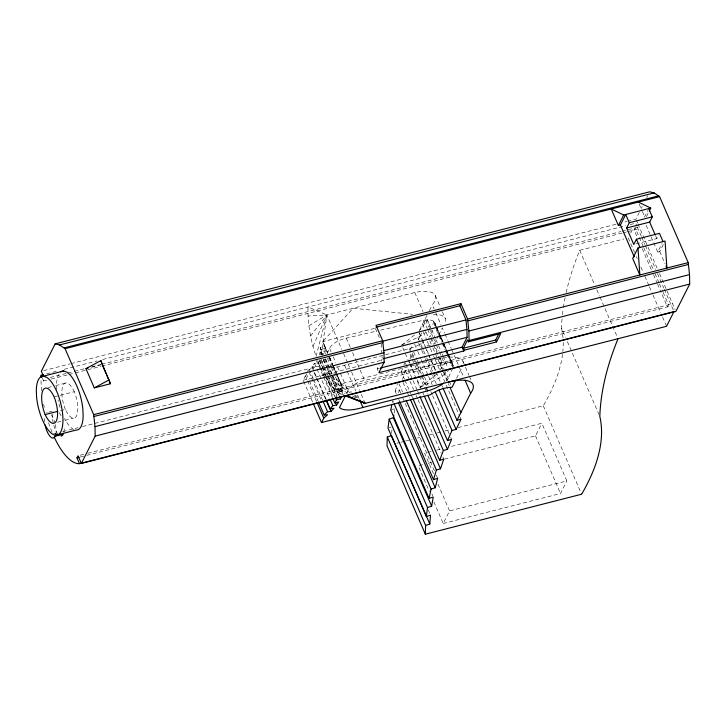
<?xml version="1.0" encoding="UTF-8"?>
<svg xmlns="http://www.w3.org/2000/svg" width="726" height="726" viewBox="0 0 726 726"><rect width="100%" height="100%" fill="white"/><g stroke="black" fill="none" stroke-linecap="round" stroke-linejoin="round"><path stroke-width="0.54" stroke-dasharray="3.63 2.72" d="M380.551 330.185L423.648 320.184L427.378 319.867A22.497 8.213 -23.4 0 1 433.721 321.373L434.765 322.834L434.538 325.747M448.178 353.78L453.097 365.124L453.187 366.975L447.815 354.606M391.659 433.358L392.022 428.921M55.811 434.411L56.12 431.843A12.95 4.846 75.7 0 0 54.913 422.931M63.897 432.342L64.206 429.783A12.95 4.846 75.7 0 0 64.106 426.725M325.566 354.079L324.232 350.985L324.558 348.38L320.375 349.95L322.607 355.105M327.235 368.763L338.416 394.545L342.554 393.265L342.881 390.661L332.154 365.904M321.573 369.688L319.739 365.877L320.52 360.287M321.3 354.687L326.854 314.957L414.782 292.505A34.385 12.551 -23.4 0 1 432.333 304.802L434.075 308.813M394.127 413.167L394.753 409.5M392.349 402.522L392.748 400.661L393.655 402.739M398.601 392.739L399.336 389.898L395.18 391.214L396.532 394.336M316.055 356.412L326.854 314.957L307.996 306.98C307.479 323.433 310.565 339.832 315.746 355.404M319.286 355.023L320.084 352.264L324.232 350.985M395.18 391.214L397.467 383.546M402.494 379.435L405.444 370.696L401.324 371.921L404.473 379.199M401.324 371.921L403.547 366.022M403.91 365.033L405.026 362.083M409.945 358.953L412.413 352.981M312.951 346.356L326.854 314.957L308.005 316.028M410.054 350.123L412.332 345.086M432.333 330.448L429.683 336.084A18.459 6.734 -23.4 0 1 428.957 337.218M452.87 368.028L448.015 378.373A18.459 6.734 -23.4 0 1 446.299 380.687M418.24 339.986L421.715 332.862M42.38 378.11L43.633 380.996L44.694 378.899M312.57 401.941L303.187 380.279L305.455 375.787L307.724 373.808M324.141 359.361L321.146 365.287A31.418 11.471 -23.4 0 0 323.251 366.621M327.136 353.435L329.631 348.498A13.095 4.773 -23.4 0 1 346.302 338.135L376.132 331.21M346.465 393.737L347.963 390.779A13.095 4.773 -23.4 0 1 364.634 380.424L441.98 362.474L445.71 362.147A22.497 8.213 -23.4 0 1 452.053 363.662L453.097 365.124M378.028 370.768L377.193 368.853L379.19 364.915M381.177 360.976L382.166 359.007M419.637 329.949L426.961 315.429M429.402 310.601L432.333 304.802M434.148 344.07L438.241 335.966M438.749 334.958L442.334 327.871L444.566 333.025M456.572 378.255L460.665 370.151A36.028 13.15 -23.4 0 0 462.235 367.655M433.858 501.875L443.232 523.5L449.594 510.904L566.852 480.921L541.859 423.258L449.802 446.799M639.343 212.328L635.885 219.17L628.19 221.14M641.312 208.426L642.301 206.465M646.748 197.672L647.728 195.721M630.712 232.982L633.181 228.091M644.398 217.183L647.773 210.504M444.539 459.113L535.498 435.854L541.859 423.258M646.421 216.666L648.835 211.892M635.976 243.909L656.812 238.582L658.582 235.088M646.122 225.278L657.738 252.076L662.076 243.491M657.738 252.076L659.762 251.559L664.58 242.021M443.232 523.5L560.49 493.508L566.852 480.921M326.228 399.554L311.926 366.548L314.521 363.363L318.278 362.764L319.903 360.432M418.829 331.528L427.378 319.867L435.428 338.425M439.784 370.224L445.71 362.147L443.922 358.027M310.519 336.047L326.854 314.957L341.819 349.469M307.198 371.394L309.249 369.425L312.652 369.207L315.674 365.958L311.926 366.548M409.273 362.655L401.669 345.122L414.537 334.931M409.718 363.681L420 387.403L437.152 373.817M308.859 325.82L326.854 314.957M401.669 345.122L417.804 337.363A32.107 14.021 -17.9 0 0 425.881 332.263M420 387.403L436.135 379.644A32.107 14.021 -17.9 0 0 448.623 370.396M46.464 412.849L47.19 412.568M320.375 349.95L320.23 347.518L324.404 345.939L322.707 341.637L353.135 308.232L412.468 314.313M342.881 390.661L338.706 392.24L338.561 389.798L342.736 388.219L336.755 373.6M389.063 427.805L391.151 427.07M390.751 409.972L394.917 408.584M320.32 354.705L323.433 353.743M43.56 370.65L69.932 363.898M71.03 363.617L616.102 224.225M624.895 221.984L627.092 221.421M46.618 373.826L58.706 370.732M64.197 369.334L97.139 360.904M102.629 359.506L625.794 225.713M630.177 224.588L635.658 223.191L636.911 226.076M50.176 377.493L66.638 373.282M67.736 373.001L73.226 371.603M74.324 371.322L84.207 368.79M91.884 366.83L100.669 364.579M101.767 364.298L620.902 231.54M622 231.258L639.216 226.857M91.34 367.283L101.05 364.797M43.633 380.996L46.927 380.152M51.31 379.026L67.781 374.816M68.87 374.543L74.361 373.137M75.459 372.855L100.705 366.403M101.803 366.122L622.046 233.082M623.135 232.801L626.429 231.957M627.527 231.676L638.154 228.953M566.171 292.596A971.152 354.397 -23.4 0 1 579.72 250.288L623.924 238.981M48.134 387.539L51.328 386.722M55.584 385.633L66.22 382.911M54.096 396.859L74.306 391.695A19.012 7.106 75.7 0 1 76.502 415.925A19.012 7.106 75.7 0 1 65.367 409.4L58.978 411.034M374.507 328.406L322.707 341.637L327.444 352.582M48.687 412.123L53.742 410.834M57.49 422.269L63.87 420.635M64.941 420.363L73.453 418.185M52.871 434.13L58.361 432.723M62.763 431.598L78.136 427.668M82.528 426.543L319.739 365.877L321.482 367.32M330.003 367.692A31.418 11.471 -23.4 0 0 344.587 365.169L409.282 348.625A18.459 6.734 -23.4 0 0 423.675 342.028M303.187 380.279L382.266 360.06M377.193 368.853L379.371 368.291M336.737 373.999L341.029 383.918L437.324 359.297M80.214 455.211L86.802 453.532M87.9 453.251L672.548 303.74M80.25 457.035L85.741 455.629M86.839 455.347L671.486 305.837M396.841 443.259L400.126 442.424M401.215 442.143L404.491 441.308M405.589 441.027L412.141 439.348M417.604 437.95L419.791 437.397M429.629 434.874L436.181 433.204M437.279 432.923L443.831 431.244M444.929 430.963L450.392 429.565M458.042 427.614L543.275 405.816A464.558 169.53 -23.4 0 0 562.723 352.564M431.171 451.563L424.601 453.242L433.976 474.868M436.653 450.165L441.036 449.04M422.623 464.713L418.24 465.838L429.402 491.575M428.104 463.315L433.585 461.917M73.871 429.329L72.727 428.912A30.374 11.362 75.7 0 1 64.442 418.421M324.994 376.295C329.486 383.818 334.659 392.349 343.725 394.626M332.953 387.793L345.041 393.637M337.599 392.131L342.1 394.69M328.334 381.84L347.727 393.165M352.573 395.997L356.457 398.265M325.711 375.732L323.878 374.453L322.035 370.641M326.627 376.377L350.495 393.084M354.17 395.652L359.679 399.509M322.362 368.046L330.221 374.534M331.101 375.251L351.638 392.194M355.023 394.98L360.105 399.173M341.029 383.918L342.118 385.969M655.478 235.487L656.812 238.582M639.207 204.133L641.884 210.322M642.328 211.357L644.57 216.511M659.762 251.559L665.125 263.937M636.303 220.132L637.555 223.018M637.972 223.971L657.23 268.411M659.489 273.611L666.695 290.228M667.14 291.271L675.044 309.503M637.328 227.038L641.312 236.231M641.757 237.266L644.915 244.544M645.369 245.579L655.723 269.473M657.529 273.629L663.827 288.177M664.281 289.211L673.574 310.637M643.281 246.595L635.177 227.891L634.116 229.988L637.265 237.266M643.735 247.63L653.191 269.446M654.988 273.602L659.045 282.959M659.498 283.993L662.647 291.262M663.101 292.306L668.501 304.775L667.439 306.871L661.586 293.368M642.22 248.691L651.676 270.508M653.482 274.664L657.084 282.977M657.538 284.011L661.141 292.324M628.235 237.883L634.551 252.439M636.357 256.605L637.256 258.683M640.867 267.005L643.118 272.205M644.924 276.37L648.98 285.726M649.434 286.77L652.583 294.048M653.037 295.092L660.705 312.77M662.511 316.935L666.568 326.292M579.72 250.288L594.594 284.61M596.854 289.819L599.558 296.054M600.012 297.097L617.59 337.663M562.042 318.905A971.152 354.397 -23.4 0 0 561.497 328.052L565.554 337.418M567.36 341.574L598.923 414.383M543.275 405.816L581.608 494.224M535.498 435.854L560.49 493.508M435.373 295.654L440.147 306.69M442.325 311.699L445.365 318.723M462.934 361.366L469.014 375.406M469.45 376.413L471.192 380.424M435.809 312.824L441.027 324.858M445.011 334.06L447.697 340.249M448.142 341.274L451.273 348.498M451.717 349.524L458.424 364.996M458.877 366.031L463.27 376.168M434.765 322.834L436.099 325.929M436.553 326.963L447.724 352.745M434.357 322.054L439.72 334.432M440.174 335.457L442.851 341.647M443.296 342.681L447.77 352.99M448.214 354.025L452.688 364.334M434.928 323.723L435.818 325.783M436.272 326.818L446.109 349.505M449.231 356.72L453.26 366.004M436.408 327.562L433.721 321.373A32.107 13.54 -20.2 0 1 431.389 326.709M436.852 328.597L440.428 336.846M440.873 337.88L443.559 344.07M444.003 345.095L446.69 351.284M447.134 352.319L448.477 355.413M448.922 356.439L452.053 363.662A32.107 13.54 -20.2 0 1 450.61 367.61M435.745 326.754L439.321 335.004M439.774 336.038L442.452 342.227M442.896 343.262L445.582 349.442M446.027 350.476L447.37 353.571M436.326 329.876L441.689 342.245M442.143 343.28L444.82 349.469M445.265 350.504L446.608 353.589M447.062 354.624L452.425 367.002M435.872 339.459L438.105 344.614M438.549 345.649L441.68 352.863M442.134 353.898L443.468 356.992M414.782 292.505L423.049 311.563M425.581 319.957L428.703 327.181M429.157 328.206L432.732 336.465M433.177 337.49L435.863 343.679M436.308 344.714L438.994 350.903M439.439 351.928L443.904 362.247M423.648 320.184L427.224 328.433M427.668 329.468L430.799 336.692M431.244 337.717L433.93 343.906M435.718 348.035L437.506 352.155M440.192 358.345L441.98 362.474M430.582 338.144L433.259 344.333M433.703 345.367L438.177 355.676M438.558 356.43L443.994 369.089M444.366 369.833L448.84 380.143M449.285 381.177L451.073 385.306M443.631 371.05L438.413 359.016A36.028 13.15 -23.4 0 1 441.172 358.372M444.067 372.057L447.543 380.079M422.568 324.132L425.726 331.41M426.18 332.444L429.338 339.732M429.783 340.766L432.496 347.01M432.941 348.053L437.451 358.453M437.905 359.488L442.86 370.932M443.314 371.975L449.176 385.497M423.158 331.873L426.77 340.185M427.215 341.229L429.919 347.473M430.373 348.507L433.077 354.751M433.531 355.794L434.883 358.916M435.337 359.951L440.746 372.438M441.199 373.473L459.685 416.116M460.139 417.16L461.037 419.238M419.274 332.562L430.001 357.31M431.788 361.439L435.818 370.723M419.102 332.925L421.815 339.169M422.26 340.204L424.964 346.447M425.418 347.491L428.122 353.725M428.576 354.769L440.746 382.847M441.199 383.891L442.551 387.012M417.804 337.363L420.045 342.518M420.49 343.552L423.176 349.741M423.621 350.767L426.298 356.956M426.752 357.991L428.086 361.085M428.54 362.111L436.135 379.644M418.648 343.089L421.352 349.324M421.806 350.368L424.964 357.646M425.409 358.689L432.179 374.289M432.623 375.333L436.235 383.655M414.591 344.142L417.305 350.386M417.749 351.42L420.908 358.708M421.361 359.742L428.122 375.351M428.576 376.386L432.179 384.707M413.693 352.028L416.851 359.306M417.305 360.35L424.066 375.95M424.519 376.994L428.122 385.315M430.827 391.55L432.179 394.672M432.632 395.715L450.22 436.281M450.665 437.324L451.572 439.402M412.368 353.508L415.045 359.697M415.49 360.722L416.833 363.817M417.287 364.851L426.67 386.504M409.282 348.625L415.09 362.029M415.544 363.064L420.463 374.407M420.908 375.442L425.826 386.786M410.054 354.215L411.851 358.372M412.304 359.415L419.065 375.015M419.519 376.059L424.029 386.459M424.483 387.493L427.187 393.737M409.119 360.94L410.018 363.027M410.471 364.062L415.426 375.505M417.232 379.662L422.196 391.105M422.65 392.149L424.002 395.271M405.471 363.127L417.196 390.171M417.65 391.205L419.456 395.371M405.444 370.696L409.5 380.052M409.954 381.096L413.566 389.417M416.27 395.652L417.622 398.774M418.076 399.817L441.072 452.861M442.869 457.026L443.777 459.104M404.926 380.243L410.789 393.764M411.243 394.799L412.595 397.921M403.066 382.484L406.678 390.806M407.123 391.84L409.827 398.084M375.387 328.479L380.206 339.596M398.946 383.709L402.549 392.031M399.336 389.898L400.688 393.02M402.939 398.22L404.745 402.385M405.199 403.42L434.502 471.029M436.308 475.194L437.66 478.316M437.987 484.133L449.594 510.904M398.792 399.536L399.69 401.614M431.888 493.871L432.796 495.958M428.267 509.915L430.073 514.072M346.302 338.135L350.322 347.418M352.564 352.573L364.634 380.424M343.598 353.58L347.609 362.828M348.053 363.862L351.175 371.05M351.62 372.084L359.533 390.334M361.276 394.345L365.187 403.366M344.587 365.169L346.819 370.324M347.273 371.358L355.767 390.951M357.555 395.08L359.343 399.2M329.631 348.498L331.419 352.618M333.207 356.747L335.893 362.936M337.681 367.057L339.913 372.211M340.358 373.246L347.963 390.779M323.787 343.688L327.816 352.972M329.604 357.092L332.735 364.316M333.18 365.341L336.31 372.565M329.658 357.682L332.753 364.815M333.198 365.84L336.292 372.983M324.404 345.939L327.535 353.154M329.323 357.283L333.352 366.566M333.797 367.592L336.928 374.816M337.372 375.85L342.736 388.219M324.558 348.38L326.791 353.535M328.579 357.655L331.709 364.879M327.353 358.199L330.938 366.458M331.383 367.483L334.958 375.732M335.403 376.767L342.554 393.265M325.665 358.898L341.311 394.998M320.23 347.518L323.36 354.733M325.148 358.862L338.561 389.798M324.395 359.234L327.98 367.483M328.424 368.518L331.555 375.732M332 376.767L338.706 392.24M323.506 359.733L339.151 395.833M320.084 352.264L320.983 354.324M323.215 359.479L326.791 367.728M321.074 359.152L324.204 366.367M324.649 367.401L327.78 374.616M328.234 375.651L337.173 396.278M320.892 360.686L336.537 396.786M319.513 360.686L335.158 396.777M322.045 367.347L325.62 375.596M326.065 376.631L334.559 396.224M318.278 362.764L333.025 396.804M316.445 360.604L323.152 376.077M323.596 377.103L332.544 397.73M314.521 363.363L316.763 368.518M317.017 369.053L329.722 398.429M313.995 372.302L325.62 399.109M309.249 369.425L313.269 378.709M313.723 379.743L322.662 400.371M309.24 372.483L321.309 400.335M306.281 373.745L308.967 379.934M309.412 380.959L318.351 401.587M305.455 375.787L307.243 379.907M307.688 380.941L316.627 401.569M317.689 360.622L319.739 365.877M445.71 362.147L447.534 367.302M427.378 319.867L430.3 328.116M381.286 343.725L382.148 357.882M56.719 389.753L56.519 385.161A30.374 11.362 75.7 0 1 58.588 374.598M65.367 409.4A19.012 7.106 75.7 0 1 63.171 385.17A19.012 7.106 75.7 0 1 74.306 391.695M60.013 407.513A30.374 11.362 75.7 0 1 58.016 399.844M442.96 358.009A36.028 13.15 -23.4 0 1 463.152 365.332M433.304 314.44A34.385 12.551 -23.4 0 1 445.319 322.852M421.053 347.645A17.497 6.38 -23.4 0 1 423.04 346.919M426.933 345.794A17.497 6.38 -23.4 0 1 430.536 345.177M561.497 328.052A464.558 169.53 -23.4 0 1 563.031 338.461M563.204 342.4A464.558 169.53 -23.4 0 1 562.832 351.529M562.45 314.785A971.152 354.397 -23.4 0 1 563.086 309.585M563.385 307.488A971.152 354.397 -23.4 0 1 565.255 296.889M52.018 432.097A58.261 21.789 75.7 0 1 48.524 422.686M44.304 407.386A58.261 21.789 75.7 0 1 43.66 404.291M41.618 390.742A58.261 21.789 75.7 0 1 41.037 378.509M58.116 434.284A12.95 4.846 75.7 0 1 53.588 424.646M53.198 422.949A12.95 4.846 75.7 0 1 52.916 414.001M44.622 421.688A12.95 4.846 75.7 0 1 44.522 418.639M59.205 412.677A12.95 4.846 75.7 0 1 61.583 416.878M51.119 414.746A12.95 4.846 75.7 0 1 54.668 422.096"/><path stroke-width="1.09" d="M425.336 534.191L425.627 525.461L429.801 523.99L391.477 435.582L387.303 437.052L387.003 445.773L425.336 534.191L581.608 494.224A464.558 169.53 -23.4 0 0 599.83 416.461A971.152 354.397 -23.4 0 1 618.044 338.697M429.801 523.99L430.527 515.115L426.353 516.585L388.02 428.177L389.172 419.147L393.338 417.759L393.81 415M426.353 516.585L427.496 507.556L389.172 419.147M427.496 507.556L431.661 506.167L433.24 496.992L429.075 498.381L390.751 409.972L391.75 405.317M429.075 498.381L431.081 489.07L394.1 403.783M431.081 489.07L435.228 487.763L437.66 478.316L433.513 479.623L399.69 401.614M433.513 479.623L436.371 470.04L406.161 400.353M436.371 470.04L440.491 468.815L443.777 459.104L439.647 460.329L413.049 398.964M45.112 425.019A12.95 4.846 75.7 0 0 50.03 436.353A12.95 4.846 75.7 0 0 55.112 436.29L55.811 434.411M439.647 460.329L443.35 450.501L419.9 396.414M443.35 450.501L447.443 449.358L451.572 439.402L447.479 440.546L428.086 395.815M332.989 398.765L334.777 402.885L336.501 399.872L340.494 398.928L341.338 396.995M447.479 440.546L452.017 430.473L435.337 391.986M452.017 430.473L456.073 429.42L461.037 419.238L456.981 420.3L443.005 388.056M673.982 311.599L666.568 326.292L365.187 403.366L346.32 395.398L79.461 463.642L76.956 457.879L78.018 455.774L81.348 463.46L675.879 311.427L689.7 284.066L689.528 274.6L688.203 262.612L659.598 196.628L654.108 192.898L649.706 191.809L55.176 343.852L41.355 371.213L43.442 376.014M81.348 463.46L95.17 436.108L94.997 426.634L93.681 414.646L65.077 348.671L59.586 344.941L55.176 343.852M313.469 404.001L321.509 422.559L323.787 418.067L327.571 414.773L324.168 414.991L318.805 402.621M345.467 395.715L339.478 407.567A31.418 11.471 -23.4 0 0 362.918 407.449L427.614 390.906A18.459 6.734 -23.4 0 0 443.64 383.11M468.406 341.81L469.078 340.485L468.905 331.02L467.58 319.032L460.919 303.659L376.004 325.366L382.675 340.748L383.99 352.727L384.163 362.201L378.863 372.692L463.778 350.985L464.168 350.204L496.511 341.928L500.758 333.533L468.406 341.81L467.571 339.886L463.333 348.28L464.168 350.204M376.032 327.19L459.857 305.755L460.919 303.659M380.46 368.018L462.108 347.137L467.081 337.3L466.936 329.386L465.992 319.912L459.857 305.755M455.547 380.279L451.971 387.366A17.497 6.38 -23.4 0 0 430.246 394.753L321.509 422.559M463.333 348.28L495.677 340.013L498.98 333.479M456.981 420.3L470.657 393.22L465.012 380.179M623.688 214.996L611.238 208.997L618.389 225.496L623.688 214.996L650.759 208.081L649.316 210.939M618.389 225.496L620.412 224.978L625.712 214.488L629.288 222.728L626.638 227.973L633.789 244.471L636.439 239.226L659.462 233.336L663.038 241.586M626.638 227.973L649.661 222.092L652.311 216.838L648.735 208.598M637.991 247.993L632.691 258.483L639.842 274.982L637.991 247.993L665.061 241.068L666.913 268.057L666.023 265.997M326.673 400.589L330.257 408.838L332.853 405.643L336.601 405.054L338.77 401.941L334.777 402.885M324.168 414.991L327.58 411.715L330.983 411.488L334.005 408.239L330.257 408.838M85.949 368.663L100.869 360.613L110.461 383.745L94.28 387.875L85.949 368.663L88.109 368.109M94.28 387.875L109.209 379.834M59.586 344.941L654.108 192.898M64.251 347.863L658.772 195.82M65.077 348.671L659.598 196.628M629.288 222.728L652.311 216.838M41.055 377.402A58.261 21.789 75.7 0 1 41.128 375.233L43.324 374.67M43.46 376.159L46.727 377.357A30.374 11.362 75.7 0 1 62.636 414.047A30.374 11.362 75.7 0 1 52.517 434.084A30.374 11.362 75.7 0 1 36.609 397.385L36.3 390.325A30.374 11.362 75.7 0 1 43.46 376.159L63.67 370.995L66.946 372.184A30.374 11.362 75.7 0 1 82.846 408.874L83.154 415.934A30.374 11.362 75.7 0 1 76.003 430.101L55.784 435.273M45.148 414.573A19.012 7.106 75.7 0 0 56.283 421.089A19.012 7.106 75.7 0 0 54.096 396.859A19.012 7.106 75.7 0 0 42.952 390.343A19.012 7.106 75.7 0 0 45.148 414.573L57.917 411.306M93.681 414.646L382.675 340.748M467.58 319.032L688.203 262.612M382.166 341.347L465.992 319.912M93.99 416.47L382.983 342.563M467.898 320.856L688.52 264.436M384.199 350.54L466.936 329.386M55.112 436.29L63.198 434.221A12.95 4.846 75.7 0 1 61.048 436.036M94.997 426.634L383.99 352.727M468.905 331.02L689.528 274.6M383.255 358.735L467.081 337.3M95.17 436.108L384.163 362.201M469.078 340.485L689.7 284.066M76.956 457.879L79.152 457.316M347.418 395.116L366.049 390.352M368.236 389.789L672.893 311.881M344.206 395.479L365.187 403.366L362.274 401.669M346.792 395.87L365.187 403.366L359.143 400.443M638.308 202.073L650.759 208.081M649.661 222.092L655.024 234.462M636.439 239.226L640.014 247.475M620.412 224.978L634.27 256.94M495.677 340.013L496.511 341.928M462.108 347.137L463.778 350.985M450.075 387.575L460.901 412.54M438.94 389.898L456.073 429.42M426.271 387.811L427.614 390.906M424.447 396.305L447.443 449.358M410.735 400.162L440.491 468.815M398.256 402.467L435.228 487.763M393.338 417.759L431.661 506.167M387.303 437.052L425.627 525.461M360.232 401.26L362.918 407.449M339.605 396.859L340.494 398.928M335.603 397.812L336.501 399.872M335.711 402.994L336.601 405.054M330.176 399.454L332.853 405.643M326.065 400.144L330.983 411.488M323.106 401.396L327.58 411.715M317.08 402.594L323.787 418.067M102.121 364.525L106.069 373.627M106.949 375.651L108.265 378.682M109.145 380.705L110.461 383.745M41.128 375.233L41.963 377.148M100.869 360.613L101.812 363.545M60.821 371.821A30.374 11.362 75.7 0 1 63.67 370.995M448.414 382.085A36.028 13.15 -23.4 0 1 470.657 393.22M79.461 463.642A58.261 21.789 75.7 0 1 54.205 437.097"/></g></svg>
